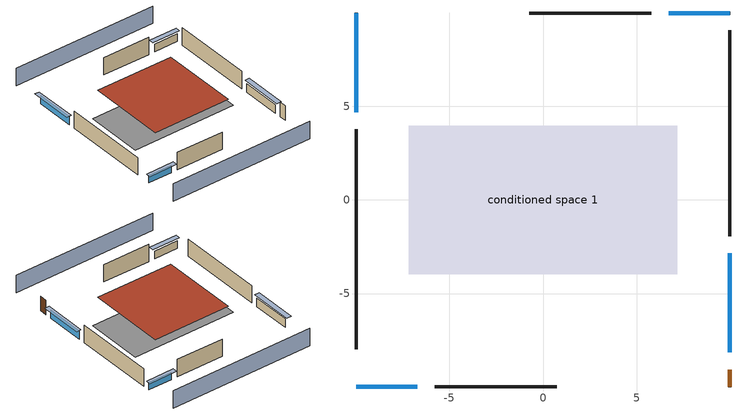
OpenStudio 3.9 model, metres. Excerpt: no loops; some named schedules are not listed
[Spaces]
conditioned space 1
 floor foundation (Slab1 construction): -7.17,-3.98 -7.17,3.98 7.17,3.98 7.17,-3.98 z0
 wall outside (Wall1 construction): -9.99,3.77 -9.99,-7.98 z0:2.44
 wall outside (Wall2 construction): 5.79,9.99 -0.74,9.99 z0:2.44
 wall outside (Wall3 construction): 9.99,-1.93 9.99,9.06 z0:2.44
 wall outside (Wall4 construction): -5.79,-9.99 0.74,-9.99 z0:2.44
 wall outside (AdiabaticWallConstruction): -9.99,9.99 -9.99,4.7 / 9.99,-8.15 9.99,-2.86 z0:1.19; 9.99,9.99 6.72,9.99 / -9.99,-9.99 -6.72,-9.99 z0:1.07
 wall outside (AdiabaticWallConstruction 1): 9.99,-9.99 9.99,-9.08 z0:2.03
 window (WindowConstruction): -9.99,9.99 -9.99,4.7 z0:1.19
 window (WindowConstruction 1): 9.99,9.99 6.72,9.99 z0:1.07
 window (WindowConstruction 2): 9.99,-8.15 9.99,-2.86 z0:1.19
 window (WindowConstruction 3): -9.99,-9.99 -6.72,-9.99 z0:1.07
 door (Door): 9.99,-9.99 9.99,-9.08 z0:2.03
 roof outside (Roof1 construction): -5.34,5.34 -5.34,-5.34 5.34,-5.34 5.34,5.34 z2.44
shading: -9.99,-14.56 9.99,-14.56 / 9.99,14.56 -9.99,14.56 z0:2.44; -9.99,4.39 -9.99,10.29 -10.6,10.29 -10.6,4.39 z1.49; 6.41,9.99 10.29,9.99 10.29,10.6 6.41,10.6 z1.37; 9.99,-2.55 9.99,-8.45 10.6,-8.45 10.6,-2.55 z1.49; -6.41,-9.99 -10.29,-9.99 -10.29,-10.6 -6.41,-10.6 z1.37
[Site]
Portland Intl Arpt_OR: Latitude {deg}=45.59; Longitude {deg}=-122.6; Time Zone {hr}=-8; Elevation {m}=33; Terrain=Suburbs; Keep Site Location Information=Yes
[Site:GroundTemperature:Shallow]
10.2558, 8.96328, 8.85977, 9.47314, 11.9355, 14.3863, 16.5111, 17.8571, 17.9714, 16.8767, 14.8061, 12.4304
[Site:WaterMainsTemperature]
Calculation Method=Schedule; Temperature Schedule=mains temperature schedule
[Building]
Building 1
[Material] Roughness=Rough
Name | Thickness {m} | Conductivity {W/m-K} | Density {kg/m3} | Specific Heat {J/kg-K} | Thermal Absorptance | Solar Absorptance | Visible Absorptance
metal surfacing | 0.000508 | 50.0403 | 7801.74 | 460.57 | 0.9 | 0.9 | 0.9
roof rigid ins | 0.051816 | 0.029427 | 32.04 | 1214.23 | 0.9 | 0.7 | 0.7
osb sheathing 0.75 in. | 0.01905 | 0.115458 | 512.64 | 1214.23 | 0.9 | 0.7 | 0.7
roof stud and cavity | 0.2032 | 0.591508 | 78.34581 | 1123.46 | 0.9 | 0.7 | 0.7
gypsum board | 0.0127 | 0.160291 | 801 | 837.4 | 0.9 | 0.6 | 0.6
fiber cement siding | 0.009525 | 0.258207 | 347.634 | 1004.88 | 0.9 | 0.5 | 0.5
osb sheathing 0.5 in. | 0.0127 | 0.115458 | 512.64 | 1214.23 | 0.9 | 0.7 | 0.7
wall stud and cavity | 0.1397 | 0.551395 | 139.0536 | 1170.24 | 0.9 | 0.7 | 0.7
concrete 4.0 in. | 0.1016 | 1.803125 | 2242.8 | 837.4 | 0.9 | 0.7 | 0.7
floor covering | 0.0127 | 0.0450781 | 54.468 | 1339.84 | 0.9 | 0.9 | 0.9
wood siding; wood siding 1 | 0.0254 | 0.102417 | 544.68 | 1172.36
wall rigid ins | 0.512978 | 0.029427 | 32.04 | 1214.23 | 0.9 | 0.7 | 0.7
wall stud and cavity 1 | 0.0889 | 0.380278 | 52.3479 | 1209.89 | 0.9 | 0.7 | 0.7
door material | 0.04445 | 0.0612267 | 512.64 | 1214.23 | 0.9 | 0.7 | 0.7
wall stud and cavity 2 | 0.0889 | 0.391764 | 83.0341 | 1211.67 | 0.9 | 0.7 | 0.7
furniture material conditioned space 1 | 0.1524 | 0.115458 | 640.8 | 1214.23 | 0.9 | 0.6 | 0.6
[Construction]
Roof1 construction: metal surfacing, roof rigid ins, osb sheathing 0.75 in., roof stud and cavity, gypsum board
Wall1 construction; Wall2 construction; Wall3 construction; Wall4 construction: fiber cement siding, osb sheathing 0.5 in., wall stud and cavity, gypsum board
Slab1 construction: concrete 4.0 in., floor covering
WindowConstruction; WindowConstruction 1; WindowConstruction 2; WindowConstruction 3: WindowMaterial
AdiabaticWallConstruction: wood siding, wall rigid ins, wall stud and cavity 1, gypsum board
Door: door material
AdiabaticWallConstruction 1: wood siding 1, wall rigid ins, wall stud and cavity 1, gypsum board
PartitionWallConstruction: gypsum board, wall stud and cavity 2, gypsum board
furniture construction conditioned space 1: furniture material conditioned space 1
[WindowMaterial:SimpleGlazingSystem]
WindowMaterial: U-Factor {W/m2-K}=4.76952; Solar Heat Gain Coefficient=0.63
[ThermalZone]
conditioned space: Multiplier=1; Volume {m3}=278.185; Thermostat=conditioned space temperature setpoint; Use Ideal Air Loads=No
[Space]
conditioned space 1: Thermal Zone=conditioned space; Volume {m3}=278.185
[ThermostatSetpoint:DualSetpoint]
conditioned space temperature setpoint: Heating Setpoint Temperature Schedule=heating setpoint; Cooling Setpoint Temperature Schedule=cooling setpoint; Temperature Difference Between Cutout And Setpoint {deltaC}=0
[Foundation:Kiva]
Foundation Kiva 1: Initial Indoor Air Temperature {C}=11.1111; Wall Height Above Grade {m}=0.1016; Wall Depth Below Slab {m}=0.2032
[Foundation:Kiva:Settings]
Soil Conductivity {W/m-K}=1.3848; Soil Density {kg/m3}=1842.3; Soil Specific Heat {J/kg-K}=418.7; Ground Solar Absorptivity=0.9; Ground Thermal Absorptivity=0.9; Ground Surface Roughness {m}=0.03; Far-Field Width {m}=40; Deep-Ground Boundary Condition=ZeroFlux; Deep-Ground Depth {m}=40; Minimum Cell Dimension {m}=0.2; Maximum Cell Growth Coefficient=3; Simulation Timestep=Timestep
[SurfaceProperty:ExposedFoundationPerimeter]
Slab1: Exposed Perimeter Calculation Method=TotalExposedPerimeter; Total Exposed Perimeter {m}=44.59224
[SurfaceProperty:IncidentSolarMultiplier] Incident Solar Multiplier=1; Incident Solar Multiplier Schedule=trans schedule winter=0.85 summer=0.7
Window1; Window2; Window3; Window4
[InternalMass:Definition] Design Level Calculation Method=SurfaceArea
Name | Construction | Surface Area {m2}
partition wall mass | PartitionWallConstruction | 114.085
furniture mass conditioned space 1 | furniture construction conditioned space 1 | 45.63397
[InternalMass] Space or SpaceType=conditioned space 1; Multiplier=1
Name | Internal Mass Definition
partition wall mass | partition wall mass
furniture mass conditioned space 1 | furniture mass conditioned space 1
[EnergyManagementSystem:Sensor]
Name | Output Variable or Output Meter Index Key | Output Variable or Output Meter
water_heater_T_set | water heater setpoint | Schedule Value
out_pb_s |  | Site Outdoor Air Barometric Pressure
out_wt_s |  | Site Outdoor Air Humidity Ratio
site_vw_s |  | Site Wind Speed
hvac_availability_schedule_s | hvac availability schedule | Schedule Value
cool_season | cooling season schedule | Schedule Value
natural_vent_s | natural vent schedule | Schedule Value
htg_sp_s; htg_sp_s_1 | heating setpoint | Schedule Value
clg_sp_s; clg_sp_s_1 | cooling setpoint | Schedule Value
htg_load_cond |  | Heating:EnergyTransfer:Zone:CONDITIONED SPACE
clg_load_cond |  | Cooling:EnergyTransfer:Zone:CONDITIONED SPACE
s_conv | Roof1 | Surface Inside Face Convection Heat Gain Energy
s_ig | Roof1 | Surface Inside Face Internal Gains Radiation Heat Gain Energy
s_sol | Roof1 | Surface Inside Face Solar Radiation Heat Gain Energy
s_lgt | Roof1 | Surface Inside Face Lights Radiation Heat Gain Energy
s_surf | Roof1 | Surface Inside Face Net Surface Thermal Radiation Heat Gain Energy
s_conv_1 | Slab1 | Surface Inside Face Convection Heat Gain Energy
s_ig_1 | Slab1 | Surface Inside Face Internal Gains Radiation Heat Gain Energy
s_sol_1 | Slab1 | Surface Inside Face Solar Radiation Heat Gain Energy
s_lgt_1 | Slab1 | Surface Inside Face Lights Radiation Heat Gain Energy
s_surf_1 | Slab1 | Surface Inside Face Net Surface Thermal Radiation Heat Gain Energy
ss_sol | Door1 | Surface Inside Face Solar Radiation Heat Gain Energy
ss_lgt | Door1 | Surface Inside Face Lights Radiation Heat Gain Energy
ss_conv | Door1 | Surface Inside Face Convection Heat Gain Energy
ss_ig | Door1 | Surface Inside Face Internal Gains Radiation Heat Gain Energy
ss_surf | Door1 | Surface Inside Face Net Surface Thermal Radiation Heat Gain Energy
ss_conv_1 | Window1 | Surface Inside Face Convection Heat Gain Energy
ss_ig_1 | Window1 | Surface Inside Face Internal Gains Radiation Heat Gain Energy
ss_surf_1 | Window1 | Surface Inside Face Net Surface Thermal Radiation Heat Gain Energy
ss_trans_in | Window1 | Surface Window Transmitted Solar Radiation Rate
ss_back_out | Window1 | Surface Window Shortwave from Zone Back Out Window Heat Transfer Rate
ss_trans_out | Window1 | Surface Inside Face Initial Transmitted Diffuse Transmitted Out Window Solar Radiation Rate
ss_conv_2 | Window2 | Surface Inside Face Convection Heat Gain Energy
ss_ig_2 | Window2 | Surface Inside Face Internal Gains Radiation Heat Gain Energy
ss_surf_2 | Window2 | Surface Inside Face Net Surface Thermal Radiation Heat Gain Energy
ss_trans_in_1 | Window2 | Surface Window Transmitted Solar Radiation Rate
ss_back_out_1 | Window2 | Surface Window Shortwave from Zone Back Out Window Heat Transfer Rate
ss_trans_out_1 | Window2 | Surface Inside Face Initial Transmitted Diffuse Transmitted Out Window Solar Radiation Rate
ss_conv_3 | Window3 | Surface Inside Face Convection Heat Gain Energy
ss_ig_3 | Window3 | Surface Inside Face Internal Gains Radiation Heat Gain Energy
ss_surf_3 | Window3 | Surface Inside Face Net Surface Thermal Radiation Heat Gain Energy
ss_trans_in_2 | Window3 | Surface Window Transmitted Solar Radiation Rate
ss_back_out_2 | Window3 | Surface Window Shortwave from Zone Back Out Window Heat Transfer Rate
ss_trans_out_2 | Window3 | Surface Inside Face Initial Transmitted Diffuse Transmitted Out Window Solar Radiation Rate
ss_conv_4 | Window4 | Surface Inside Face Convection Heat Gain Energy
ss_ig_4 | Window4 | Surface Inside Face Internal Gains Radiation Heat Gain Energy
ss_surf_4 | Window4 | Surface Inside Face Net Surface Thermal Radiation Heat Gain Energy
ss_trans_in_3 | Window4 | Surface Window Transmitted Solar Radiation Rate
ss_back_out_3 | Window4 | Surface Window Shortwave from Zone Back Out Window Heat Transfer Rate
ss_trans_out_3 | Window4 | Surface Inside Face Initial Transmitted Diffuse Transmitted Out Window Solar Radiation Rate
s_conv_2 | Wall1 | Surface Inside Face Convection Heat Gain Energy
s_ig_2 | Wall1 | Surface Inside Face Internal Gains Radiation Heat Gain Energy
s_sol_2 | Wall1 | Surface Inside Face Solar Radiation Heat Gain Energy
s_lgt_2 | Wall1 | Surface Inside Face Lights Radiation Heat Gain Energy
s_surf_2 | Wall1 | Surface Inside Face Net Surface Thermal Radiation Heat Gain Energy
s_conv_3 | Wall2 | Surface Inside Face Convection Heat Gain Energy
s_ig_3 | Wall2 | Surface Inside Face Internal Gains Radiation Heat Gain Energy
s_sol_3 | Wall2 | Surface Inside Face Solar Radiation Heat Gain Energy
s_lgt_3 | Wall2 | Surface Inside Face Lights Radiation Heat Gain Energy
s_surf_3 | Wall2 | Surface Inside Face Net Surface Thermal Radiation Heat Gain Energy
s_conv_4 | Wall3 | Surface Inside Face Convection Heat Gain Energy
s_ig_4 | Wall3 | Surface Inside Face Internal Gains Radiation Heat Gain Energy
s_sol_4 | Wall3 | Surface Inside Face Solar Radiation Heat Gain Energy
s_lgt_4 | Wall3 | Surface Inside Face Lights Radiation Heat Gain Energy
s_surf_4 | Wall3 | Surface Inside Face Net Surface Thermal Radiation Heat Gain Energy
s_conv_5 | Wall4 | Surface Inside Face Convection Heat Gain Energy
s_ig_5 | Wall4 | Surface Inside Face Internal Gains Radiation Heat Gain Energy
s_sol_5 | Wall4 | Surface Inside Face Solar Radiation Heat Gain Energy
s_lgt_5 | Wall4 | Surface Inside Face Lights Radiation Heat Gain Energy
s_surf_5 | Wall4 | Surface Inside Face Net Surface Thermal Radiation Heat Gain Energy
im_conv | furniture mass conditioned space 1 | Surface Inside Face Convection Heat Gain Energy
im_ig | furniture mass conditioned space 1 | Surface Inside Face Internal Gains Radiation Heat Gain Energy
im_sol | furniture mass conditioned space 1 | Surface Inside Face Solar Radiation Heat Gain Energy
im_lgt | furniture mass conditioned space 1 | Surface Inside Face Lights Radiation Heat Gain Energy
im_surf | furniture mass conditioned space 1 | Surface Inside Face Net Surface Thermal Radiation Heat Gain Energy
im_conv_1 | partition wall mass | Surface Inside Face Convection Heat Gain Energy
im_ig_1 | partition wall mass | Surface Inside Face Internal Gains Radiation Heat Gain Energy
im_sol_1 | partition wall mass | Surface Inside Face Solar Radiation Heat Gain Energy
im_lgt_1 | partition wall mass | Surface Inside Face Lights Radiation Heat Gain Energy
im_surf_1 | partition wall mass | Surface Inside Face Net Surface Thermal Radiation Heat Gain Energy
airflow_gain | infil flow | Infiltration Sensible Heat Gain Energy
airflow_loss | infil flow | Infiltration Sensible Heat Loss Energy
airflow_gain_1 | natural vent flow | Infiltration Sensible Heat Gain Energy
airflow_loss_1 | natural vent flow | Infiltration Sensible Heat Loss Energy
airflow_gain_2 | whole house fan flow | Infiltration Sensible Heat Gain Energy
airflow_loss_2 | whole house fan flow | Infiltration Sensible Heat Loss Energy
mv_conv | mech vent house fan | Electric Equipment Convective Heating Energy
mv_rad | mech vent house fan | Electric Equipment Radiant Heating Energy
mv_conv_1 | mech vent house fan cfis | Electric Equipment Convective Heating Energy
mv_rad_1 | mech vent house fan cfis | Electric Equipment Radiant Heating Energy
mv_conv_2 | mech vent house fan latent load | Other Equipment Convective Heating Energy
mv_rad_2 | mech vent house fan latent load | Other Equipment Radiant Heating Energy
mv_conv_3 | mech vent house fan sensible load | Other Equipment Convective Heating Energy
mv_rad_3 | mech vent house fan sensible load | Other Equipment Radiant Heating Energy
ig_ee_conv | clothes dryer | Electric Equipment Convective Heating Energy
ig_ee_rad | clothes dryer | Electric Equipment Radiant Heating Energy
ig_ee_conv_1 | clothes washer | Electric Equipment Convective Heating Energy
ig_ee_rad_1 | clothes washer | Electric Equipment Radiant Heating Energy
ig_ee_conv_2 | cooking range | Electric Equipment Convective Heating Energy
ig_ee_rad_2 | cooking range | Electric Equipment Radiant Heating Energy
ig_ee_conv_3 | dishwasher | Electric Equipment Convective Heating Energy
ig_ee_rad_3 | dishwasher | Electric Equipment Radiant Heating Energy
ig_ee_conv_4 | freezer | Electric Equipment Convective Heating Energy
ig_ee_rad_4 | freezer | Electric Equipment Radiant Heating Energy
ig_ee_conv_5 | fridge | Electric Equipment Convective Heating Energy
ig_ee_rad_5 | fridge | Electric Equipment Radiant Heating Energy
ig_ee_conv_6 | misc permanent spa pump | Electric Equipment Convective Heating Energy
ig_ee_rad_6 | misc permanent spa pump | Electric Equipment Radiant Heating Energy
ig_ee_conv_7 | whole house fan | Electric Equipment Convective Heating Energy
ig_ee_rad_7 | whole house fan | Electric Equipment Radiant Heating Energy
ig_oe_conv | clothes dryer 1 | Other Equipment Convective Heating Energy
ig_oe_rad | clothes dryer 1 | Other Equipment Radiant Heating Energy
ig_oe_conv_1 | cooking range 1 | Other Equipment Convective Heating Energy
ig_oe_rad_1 | cooking range 1 | Other Equipment Radiant Heating Energy
ig_oe_conv_2 | general water use latent | Other Equipment Convective Heating Energy
ig_oe_rad_2 | general water use latent | Other Equipment Radiant Heating Energy
ig_oe_conv_3 | general water use sensible | Other Equipment Convective Heating Energy
ig_oe_rad_3 | general water use sensible | Other Equipment Radiant Heating Energy
ig_oe_conv_4 | misc permanent spa heater | Other Equipment Convective Heating Energy
ig_oe_rad_4 | misc permanent spa heater | Other Equipment Radiant Heating Energy
ig_oe_conv_5 | water heater energy adjustment1 | Other Equipment Convective Heating Energy
ig_oe_rad_5 | water heater energy adjustment1 | Other Equipment Radiant Heating Energy
ig_oe_conv_6 | water heater lat | Other Equipment Convective Heating Energy
ig_oe_rad_6 | water heater lat | Other Equipment Radiant Heating Energy
ig_oe_conv_7 | water heater sens | Other Equipment Convective Heating Energy
ig_oe_rad_7 | water heater sens | Other Equipment Radiant Heating Energy
[EnergyManagementSystem:Program]
furnace_supply_fan_disaggregate_program: Set furnace_supply_fan_primary_htg = 0; If furnace_htg_coil_s > 0; Set furnace_supply_fan_primary_htg = furnace_supply_fan_s; EndIf
water_heater_InletAir: Set water_heater_Tamb_act = water_heater_amb_temp; Set water_heater_RHamb_act = 0; Set water_heater_RHamb_act = water_heater_RHamb_act + (water_heater_amb_rh / 100) / 1; Set water_heater_sens_act = (0 - water_heater_sens_cool - (water_heater_tl + water_heater_fan_pwr)) / 1; Set water_heater_lat_act = (0 - water_heater_lat_cool) / 1
water_heater_Control: Set water_heater_HPWHSchedOverride = water_heater_T_set; If (water_heater_amb_temp<5.56) || (water_heater_amb_temp>48.89); Set water_heater_UESchedOverride = water_heater_T_set; Set water_heater_LESchedOverride = water_heater_T_set; Else; Set water_heater_UESchedOverride = water_heater_T_set - 9.0; Set water_heater_LESchedOverride = 0; EndIf
water_heater_hpwh_EC_adj: If WarmupFlag == 0; Set dhw_e_cons = water_heater_tank_energy + water_heater_tank_on_cycle_parasitic + water_heater_tank_off_cycle_parasitic + water_heater_coil_energy + water_heater_fan_energy; Set water_heater_hpwh_ec_adj_act = 0.0 * dhw_e_cons / 1; EndIf
fridge_schedule_program: Set Tin = fridge_tin_s*(9.0/5.0)+32.0; Set fridge_schedule_act = 0; If (Hour == 0); Set fridge_schedule_act = (-0.487+0.019*Tin); ElseIf (Hour == 1); Set fridge_schedule_act = (-0.34+0.016*Tin); ElseIf (Hour == 2); Set fridge_schedule_act = (-0.37+0.017*Tin); ElseIf (Hour == 3); Set fridge_schedule_act = (-0.361+0.016*Tin); ElseIf (Hour == 4); Set fridge_schedule_act = (-0.515+0.018*Tin); ElseIf (Hour == 5); Set fridge_schedule_act = (-0.684+0.021*Tin); ElseIf (Hour == 6); Set fridge_schedule_act = (-0.471+0.019*Tin); ElseIf (Hour == 7); Set fridge_schedule_act = (-0.159+0.015*Tin); ElseIf (Hour == 8); Set fridge_schedule_act = (-0.079+0.015*Tin); ElseIf (Hour == 9); Set fridge_schedule_act = (-0.417+0.019*Tin); ElseIf (Hour == 10); Set fridge_schedule_act = (-0.411+0.018*Tin); ElseIf (Hour == 11); Set fridge_schedule_act = (-0.386+0.018*Tin); ElseIf (Hour == 12); Set fridge_schedule_act = (-0.24+0.016*Tin); ElseIf (Hour == 13); Set fridge_schedule_act = (-0.314+0.017*Tin); ElseIf (Hour == 14); Set fridge_schedule_act = (-0.16+0.015*Tin); ElseIf (Hour == 15); Set fridge_schedule_act = (-0.121+0.015*Tin); ElseIf (Hour == 16); Set fridge_schedule_act = (-0.469+0.02*Tin); ElseIf (Hour == 17); Set fridge_schedule_act = (-0.412+0.02*Tin); ElseIf (Hour == 18); Set fridge_schedule_act = (-0.091+0.017*Tin); ElseIf (Hour == 19); Set fridge_schedule_act = (0.077+0.014*Tin); ElseIf (Hour == 20); Set fridge_schedule_act = (-0.118+0.016*Tin); ElseIf (Hour == 21); Set fridge_schedule_act = (-0.247+0.017*Tin); ElseIf (Hour == 22); Set fridge_schedule_act = (-0.445+0.019*Tin); ElseIf (Hour == 23); Set fridge_schedule_act = (-0.544+0.02*Tin); EndIf
natural_vent_program: Set Tin = tin_s; Set Tout = tout_s; Set Wout = out_wt_s; Set Pbar = out_pb_s; Set Phiout = (@RhFnTdbWPb Tout Wout Pbar); Set MaxHR = 0.0115; Set Tnvsp = (htg_sp_s + clg_sp_s) / 2; Set NVavail = natural_vent_s; Set ClgSsnAvail = cool_season; Set Qnv = 0; Set Qwhf = 0; Set whole_house_fan_act = 0; If ((Wout < MaxHR) && (Tin > Tout) && (Tin > Tnvsp) && (ClgSsnAvail > 0))|| ((Tin > Tout) && (Tin > Tnvsp) && (hvac_availability_schedule_s == 0)); Set WHF_Flow = 0; Set Adj = (Tin-Tnvsp)/(Tin-Tout); Set Adj = (@Min Adj 1); Set Adj = (@Max Adj 0); If (WHF_Flow > 0); Set Qwhf = WHF_Flow*Adj; Set WHF_W = 0; Set whole_house_fan_act = WHF_W*Adj; ElseIf (NVavail > 0); Set NVArea = 0; Set Cs = 8.968567957270247e-05; Set Cw = 6.158219665777789e-05; Set Tdiff = Tin-Tout; Set dT = (@Abs Tdiff); Set Vwind = site_vw_s; Set SGNV = NVArea*Adj*((((Cs*dT)+(Cw*(Vwind^2)))^0.5)/1000); Set MaxNV = 1.5454705606656003; Set Qnv = (@Min SGNV MaxNV); EndIf; EndIf; Set natural_vent_flow_act = Qnv; Set whole_house_fan_flow_act = Qwhf; Set natural_vent_program_Qnv = Qnv; Set natural_vent_program_Qwhf = Qwhf
infil_program: Set p_m = 0.14; Set p_s = 0.22; Set s_m = 270; Set s_s = 370; Set z_m = 9.99744; Set z_s = 2.4384; Set f_t = (((s_m/z_m)^p_m)*((z_s/s_s)^p_s)); Set Tdiff = tin_s-tout_s; Set dT = @Abs Tdiff; Set c = 0.2404; Set Cs = 0.0657; Set Cw = 0.1495; Set n = 0.65; Set sft = (f_t*0.7000000000000001); Set temp1 = ((c*Cw)*((sft*site_vw_s)^(2*n)))^2; Set Qinf = (((c*Cs*(dT^n))^2)+temp1)^0.5; Set Qinf = (@Max Qinf 0); Set mech_vent_house_fan_sensible_load_act = 0.0; Set mech_vent_house_fan_latent_load_act = 0.0; Set OASupInPb = out_pb_s; Set OASupInTemp = tout_s; Set OASupInW = out_wt_s; Set OASupRho = (@RhoAirFnPbTdbW OASupInPb OASupInTemp OASupInW); Set OASupCp = (@CpAirFnW OASupInW); Set OASupInEnth = (@HFnTdbW OASupInTemp OASupInW); Set ZoneTemp = tin_s; Set ZoneW = win_s; Set ZoneCp = (@CpAirFnW ZoneW); Set ZoneAirEnth = (@HFnTdbW ZoneTemp ZoneW); Set mech_vent_house_fan_cfis_act = 0.0; Set QWHV_cfis_sup = 0.0; Set QWHV_cfis_suppl_sup = 0.0; Set QWHV_cfis_suppl_exh = 0.0; Set Qrange = 0; Set Qbath = 0; Set Qdryer = 0; Set QWHV_sup = 0.0; Set QWHV_exh = 0.0; Set Qsupply = QWHV_sup + QWHV_cfis_sup + QWHV_cfis_suppl_sup; Set Qexhaust = Qrange + Qbath + Qdryer + QWHV_exh + QWHV_cfis_suppl_exh; Set Qfan = (@Max Qexhaust Qsupply); Set Qducts = 0; If Qducts < 0; Set Qsupply = Qsupply - Qducts; Else; Set Qexhaust = Qexhaust + Qducts; EndIf; Set Qfan_with_ducts = (@Max Qexhaust Qsupply); Set Qimb = (@Abs (Qsupply - Qexhaust)); If Qinf + Qimb > 0; Set Qtot = Qfan_with_ducts + (Qinf^2) / (Qinf + Qimb); Else; Set Qtot = Qfan_with_ducts; EndIf; Set Qinf_adj = Qtot - Qfan; Set infil_flow_act = Qinf_adj; Set infil_program_Qinf = Qinf_adj; Set infil_program_Qfan = Qfan; Set Qload = Qfan; Set Effectiveness_Sens = 0.0; Set Effectiveness_Lat = 0.0; Set Fan_MFR = Qload * OASupRho; Set ZoneInEnth = OASupInEnth; Set ZoneInTemp = OASupInTemp; Set FanTotalToCond = Fan_MFR * (ZoneInEnth - ZoneAirEnth); Set FanSensToCond = Fan_MFR * ZoneCp * (ZoneInTemp - ZoneTemp); Set FanLatToCond = FanTotalToCond - FanSensToCond; Set mech_vent_house_fan_sensible_load_act = mech_vent_house_fan_sensible_load_act + FanSensToCond; Set mech_vent_house_fan_latent_load_act = mech_vent_house_fan_latent_load_act + FanLatToCond
[OtherEquipment:Definition] Design Level Calculation Method=EquipmentLevel
Name | Design Level {W} | Fraction Latent | Fraction Radiant | Fraction Lost
water heater sens; mech vent house fan sensible load | 0 | 0 | 0 | 0
water heater lat; general water use latent; mech vent house fan latent load | 0 | 1 | 0 | 0
water heater energy adjustment1 | 0.01 | 0 | 0 | 1
clothes dryer 2; cooking range 2 | 0 | 0 | 0 | 1
misc permanent spa heater | 417.794 | 0 | 0 | 1
general water use sensible | 0 | 0 | 0.6 | 0
[OtherEquipment] Space or SpaceType=conditioned space 1
Name | Other Equipment Definition | Schedule | Fuel Type
water heater sens | water heater sens | Always On Discrete
water heater lat | water heater lat | Always On Discrete
water heater energy adjustment1 | water heater energy adjustment1 | Always On Discrete | Electricity
clothes dryer 1 | clothes dryer 2 | clothes dryer schedule | Electricity
cooking range 1 | cooking range 2 | cooking range schedule | Electricity
misc permanent spa heater | misc permanent spa heater | misc permanent spa heater schedule | NaturalGas
general water use sensible | general water use sensible | general water use schedule
general water use latent | general water use latent | general water use schedule
mech vent house fan sensible load | mech vent house fan sensible load | Always On Discrete
mech vent house fan latent load | mech vent house fan latent load | Always On Discrete
[ElectricEquipment:Definition] Design Level Calculation Method=EquipmentLevel; Fraction Latent=0
Name | Design Level {W} | Fraction Radiant | Fraction Lost
clothes washer; clothes dryer; dishwasher; cooking range; whole house fan; mech vent house fan | 0 | 0 | 1
fridge | 45.9075 | 0.6 | 0
freezer | 194.914 | 0.6 | 0
misc permanent spa pump | 192.419 | 0 | 1
mech vent house fan cfis | 0 | 0 | 0
[ElectricEquipment] Space or SpaceType=conditioned space 1
Name | Electric Equipment Definition | Schedule
clothes washer | clothes washer | clothes washer schedule
clothes dryer | clothes dryer | clothes dryer schedule
dishwasher | dishwasher | dishwasher schedule
fridge | fridge | fridge schedule
freezer | freezer | freezer schedule
cooking range | cooking range | cooking range schedule
misc permanent spa pump | misc permanent spa pump | misc permanent spa pump schedule
whole house fan | whole house fan | Always On Discrete
mech vent house fan | mech vent house fan | mech vent house fan schedule
mech vent house fan cfis | mech vent house fan cfis | mech vent house fan cfis schedule
[WaterUse:Equipment:Definition] Peak Flow Rate {m3/s}=0
clothes washer; dishwasher
[SpaceInfiltration:DesignFlowRate] Space or SpaceType=conditioned space 1; Schedule=Always On Discrete; Design Flow Rate Calculation Method=Flow/Space; Design Flow Rate {m3/s}=0
natural vent flow; whole house fan flow; infil flow
